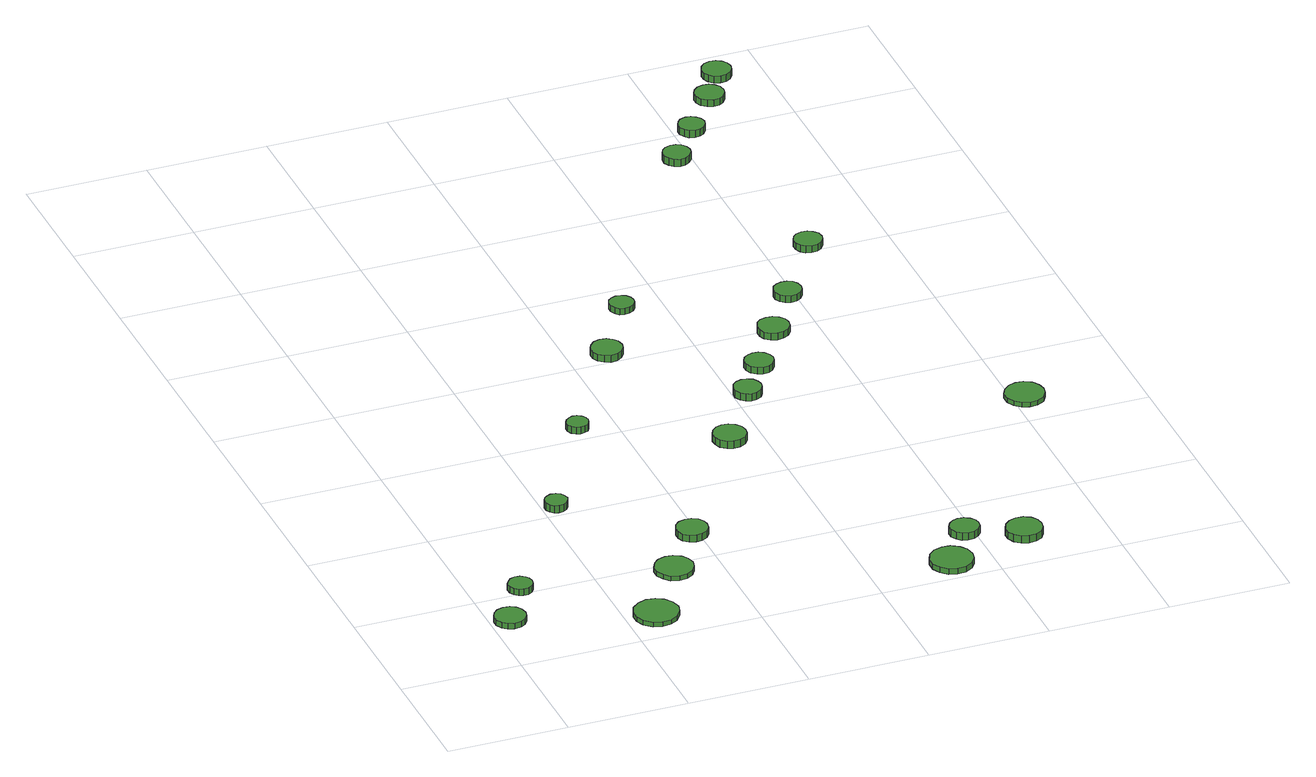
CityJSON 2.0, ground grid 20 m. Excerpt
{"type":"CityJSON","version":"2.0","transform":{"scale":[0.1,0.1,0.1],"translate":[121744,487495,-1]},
"CityObjects":{
"tree1":{"type":"SolitaryVegetationObject","attributes":{"function":"something"},"geometry":[{"type":"MultiSurface","lod":"1","boundaries":[[[0,1,2,3,4,5,6,7,8,9,10,11,12,13,14]],[[15,16,17,18,19,20,21,22,23,24,25,26,27,28,29]],[[0,29,28,1]],[[1,28,27,2]],[[2,27,26,3]],[[3,26,25,4]],[[4,25,24,5]],[[5,24,23,6]],[[6,23,22,7]],[[7,22,21,8]],[[8,21,20,9]],[[9,20,19,10]],[[10,19,18,11]],[[11,18,17,12]],[[12,17,16,13]],[[13,16,15,14]],[[14,15,29,0]]]}]},
"tree2":{"type":"SolitaryVegetationObject","attributes":{"function":"something"},"geometry":[{"type":"MultiSurface","lod":"1","boundaries":[[[30,31,32,33,34,35,36,37,38,39,40,41,42,43,44]],[[45,46,47,48,49,50,51,52,53,54,55,56,57,58,59]],[[30,59,58,31]],[[31,58,57,32]],[[32,57,56,33]],[[33,56,55,34]],[[34,55,54,35]],[[35,54,53,36]],[[36,53,52,37]],[[37,52,51,38]],[[38,51,50,39]],[[39,50,49,40]],[[40,49,48,41]],[[41,48,47,42]],[[42,47,46,43]],[[43,46,45,44]],[[44,45,59,30]]]}]},
"tree3":{"type":"SolitaryVegetationObject","attributes":{"function":"something"},"geometry":[{"type":"MultiSurface","lod":"1","boundaries":[[[60,61,62,63,64,65,66,67,68,69,70,71,72,73,74]],[[75,76,77,78,79,80,81,82,83,84,85,86,87,88,89]],[[60,89,88,61]],[[61,88,87,62]],[[62,87,86,63]],[[63,86,85,64]],[[64,85,84,65]],[[65,84,83,66]],[[66,83,82,67]],[[67,82,81,68]],[[68,81,80,69]],[[69,80,79,70]],[[70,79,78,71]],[[71,78,77,72]],[[72,77,76,73]],[[73,76,75,74]],[[74,75,89,60]]]}]},
"tree4":{"type":"SolitaryVegetationObject","attributes":{"function":"something"},"geometry":[{"type":"MultiSurface","lod":"1","boundaries":[[[90,91,92,93,94,95,96,97,98,99,100,101,102,103,104]],[[105,106,107,108,109,110,111,112,113,114,115,116,117,118,119]],[[90,119,118,91]],[[91,118,117,92]],[[92,117,116,93]],[[93,116,115,94]],[[94,115,114,95]],[[95,114,113,96]],[[96,113,112,97]],[[97,112,111,98]],[[98,111,110,99]],[[99,110,109,100]],[[100,109,108,101]],[[101,108,107,102]],[[102,107,106,103]],[[103,106,105,104]],[[104,105,119,90]]]}]},
"tree5":{"type":"SolitaryVegetationObject","attributes":{"function":"something"},"geometry":[{"type":"MultiSurface","lod":"1","boundaries":[[[120,121,122,123,124,125,126,127,128,129,130,131,132,133,134]],[[135,136,137,138,139,140,141,142,143,144,145,146,147,148,149]],[[120,149,148,121]],[[121,148,147,122]],[[122,147,146,123]],[[123,146,145,124]],[[124,145,144,125]],[[125,144,143,126]],[[126,143,142,127]],[[127,142,141,128]],[[128,141,140,129]],[[129,140,139,130]],[[130,139,138,131]],[[131,138,137,132]],[[132,137,136,133]],[[133,136,135,134]],[[134,135,149,120]]]}]},
"tree6":{"type":"SolitaryVegetationObject","attributes":{"function":"something"},"geometry":[{"type":"MultiSurface","lod":"1","boundaries":[[[150,151,152,153,154,155,156,157,158,159,160,161,162,163,164]],[[165,166,167,168,169,170,171,172,173,174,175,176,177,178,179]],[[150,179,178,151]],[[151,178,177,152]],[[152,177,176,153]],[[153,176,175,154]],[[154,175,174,155]],[[155,174,173,156]],[[156,173,172,157]],[[157,172,171,158]],[[158,171,170,159]],[[159,170,169,160]],[[160,169,168,161]],[[161,168,167,162]],[[162,167,166,163]],[[163,166,165,164]],[[164,165,179,150]]]}]},
"tree7":{"type":"SolitaryVegetationObject","attributes":{"function":"something"},"geometry":[{"type":"MultiSurface","lod":"1","boundaries":[[[180,181,182,183,184,185,186,187,188,189,190,191,192,193,194]],[[195,196,197,198,199,200,201,202,203,204,205,206,207,208,209]],[[180,209,208,181]],[[181,208,207,182]],[[182,207,206,183]],[[183,206,205,184]],[[184,205,204,185]],[[185,204,203,186]],[[186,203,202,187]],[[187,202,201,188]],[[188,201,200,189]],[[189,200,199,190]],[[190,199,198,191]],[[191,198,197,192]],[[192,197,196,193]],[[193,196,195,194]],[[194,195,209,180]]]}]},
"tree8":{"type":"SolitaryVegetationObject","attributes":{"function":"something"},"geometry":[{"type":"MultiSurface","lod":"1","boundaries":[[[210,211,212,213,214,215,216,217,218,219,220,221,222,223,224]],[[225,226,227,228,229,230,231,232,233,234,235,236,237,238,239]],[[210,239,238,211]],[[211,238,237,212]],[[212,237,236,213]],[[213,236,235,214]],[[214,235,234,215]],[[215,234,233,216]],[[216,233,232,217]],[[217,232,231,218]],[[218,231,230,219]],[[219,230,229,220]],[[220,229,228,221]],[[221,228,227,222]],[[222,227,226,223]],[[223,226,225,224]],[[224,225,239,210]]]}]},
"tree9":{"type":"SolitaryVegetationObject","attributes":{"function":"something"},"geometry":[{"type":"MultiSurface","lod":"1","boundaries":[[[240,241,242,243,244,245,246,247,248,249,250,251,252,253,254]],[[255,256,257,258,259,260,261,262,263,264,265,266,267,268,269]],[[240,269,268,241]],[[241,268,267,242]],[[242,267,266,243]],[[243,266,265,244]],[[244,265,264,245]],[[245,264,263,246]],[[246,263,262,247]],[[247,262,261,248]],[[248,261,260,249]],[[249,260,259,250]],[[250,259,258,251]],[[251,258,257,252]],[[252,257,256,253]],[[253,256,255,254]],[[254,255,269,240]]]}]},
"tree10":{"type":"SolitaryVegetationObject","attributes":{"function":"something"},"geometry":[{"type":"MultiSurface","lod":"1","boundaries":[[[270,271,272,273,274,275,276,277,278,279,280,281,282,283,284]],[[285,286,287,288,289,290,291,292,293,294,295,296,297,298,299]],[[270,299,298,271]],[[271,298,297,272]],[[272,297,296,273]],[[273,296,295,274]],[[274,295,294,275]],[[275,294,293,276]],[[276,293,292,277]],[[277,292,291,278]],[[278,291,290,279]],[[279,290,289,280]],[[280,289,288,281]],[[281,288,287,282]],[[282,287,286,283]],[[283,286,285,284]],[[284,285,299,270]]]}]},
"tree11":{"type":"SolitaryVegetationObject","attributes":{"function":"something"},"geometry":[{"type":"MultiSurface","lod":"1","boundaries":[[[300,301,302,303,304,305,306,307,308,309,310,311,312,313,314]],[[315,316,317,318,319,320,321,322,323,324,325,326,327,328,329]],[[300,329,328,301]],[[301,328,327,302]],[[302,327,326,303]],[[303,326,325,304]],[[304,325,324,305]],[[305,324,323,306]],[[306,323,322,307]],[[307,322,321,308]],[[308,321,320,309]],[[309,320,319,310]],[[310,319,318,311]],[[311,318,317,312]],[[312,317,316,313]],[[313,316,315,314]],[[314,315,329,300]]]}]},
"tree12":{"type":"SolitaryVegetationObject","attributes":{"function":"something"},"geometry":[{"type":"MultiSurface","lod":"1","boundaries":[[[330,331,332,333,334,335,336,337,338,339,340,341,342,343,344]],[[345,346,347,348,349,350,351,352,353,354,355,356,357,358,359]],[[330,359,358,331]],[[331,358,357,332]],[[332,357,356,333]],[[333,356,355,334]],[[334,355,354,335]],[[335,354,353,336]],[[336,353,352,337]],[[337,352,351,338]],[[338,351,350,339]],[[339,350,349,340]],[[340,349,348,341]],[[341,348,347,342]],[[342,347,346,343]],[[343,346,345,344]],[[344,345,359,330]]]}]},
"tree13":{"type":"SolitaryVegetationObject","attributes":{"function":"something"},"geometry":[{"type":"MultiSurface","lod":"1","boundaries":[[[360,361,362,363,364,365,366,367,368,369,370,371,372,373,374]],[[375,376,377,378,379,380,381,382,383,384,385,386,387,388,389]],[[360,389,388,361]],[[361,388,387,362]],[[362,387,386,363]],[[363,386,385,364]],[[364,385,384,365]],[[365,384,383,366]],[[366,383,382,367]],[[367,382,381,368]],[[368,381,380,369]],[[369,380,379,370]],[[370,379,378,371]],[[371,378,377,372]],[[372,377,376,373]],[[373,376,375,374]],[[374,375,389,360]]]}]},
"tree14":{"type":"SolitaryVegetationObject","attributes":{"function":"something"},"geometry":[{"type":"MultiSurface","lod":"1","boundaries":[[[390,391,392,393,394,395,396,397,398,399,400,401,402,403,404]],[[405,406,407,408,409,410,411,412,413,414,415,416,417,418,419]],[[390,419,418,391]],[[391,418,417,392]],[[392,417,416,393]],[[393,416,415,394]],[[394,415,414,395]],[[395,414,413,396]],[[396,413,412,397]],[[397,412,411,398]],[[398,411,410,399]],[[399,410,409,400]],[[400,409,408,401]],[[401,408,407,402]],[[402,407,406,403]],[[403,406,405,404]],[[404,405,419,390]]]}]},
"tree15":{"type":"SolitaryVegetationObject","attributes":{"function":"something"},"geometry":[{"type":"MultiSurface","lod":"1","boundaries":[[[420,421,422,423,424,425,426,427,428,429,430,431,432,433,434]],[[435,436,437,438,439,440,441,442,443,444,445,446,447,448,449]],[[420,449,448,421]],[[421,448,447,422]],[[422,447,446,423]],[[423,446,445,424]],[[424,445,444,425]],[[425,444,443,426]],[[426,443,442,427]],[[427,442,441,428]],[[428,441,440,429]],[[429,440,439,430]],[[430,439,438,431]],[[431,438,437,432]],[[432,437,436,433]],[[433,436,435,434]],[[434,435,449,420]]]}]},
"tree16":{"type":"SolitaryVegetationObject","attributes":{"function":"something"},"geometry":[{"type":"MultiSurface","lod":"1","boundaries":[[[450,451,452,453,454,455,456,457,458,459,460,461,462,463,464]],[[465,466,467,468,469,470,471,472,473,474,475,476,477,478,479]],[[450,479,478,451]],[[451,478,477,452]],[[452,477,476,453]],[[453,476,475,454]],[[454,475,474,455]],[[455,474,473,456]],[[456,473,472,457]],[[457,472,471,458]],[[458,471,470,459]],[[459,470,469,460]],[[460,469,468,461]],[[461,468,467,462]],[[462,467,466,463]],[[463,466,465,464]],[[464,465,479,450]]]}]},
"tree17":{"type":"SolitaryVegetationObject","attributes":{"function":"something"},"geometry":[{"type":"MultiSurface","lod":"1","boundaries":[[[480,481,482,483,484,485,486,487,488,489,490,491,492,493,494]],[[495,496,497,498,499,500,501,502,503,504,505,506,507,508,509]],[[480,509,508,481]],[[481,508,507,482]],[[482,507,506,483]],[[483,506,505,484]],[[484,505,504,485]],[[485,504,503,486]],[[486,503,502,487]],[[487,502,501,488]],[[488,501,500,489]],[[489,500,499,490]],[[490,499,498,491]],[[491,498,497,492]],[[492,497,496,493]],[[493,496,495,494]],[[494,495,509,480]]]}]},
"tree18":{"type":"SolitaryVegetationObject","attributes":{"function":"something"},"geometry":[{"type":"MultiSurface","lod":"1","boundaries":[[[510,511,512,513,514,515,516,517,518,519,520,521,522,523,524]],[[525,526,527,528,529,530,531,532,533,534,535,536,537,538,539]],[[510,539,538,511]],[[511,538,537,512]],[[512,537,536,513]],[[513,536,535,514]],[[514,535,534,515]],[[515,534,533,516]],[[516,533,532,517]],[[517,532,531,518]],[[518,531,530,519]],[[519,530,529,520]],[[520,529,528,521]],[[521,528,527,522]],[[522,527,526,523]],[[523,526,525,524]],[[524,525,539,510]]]}]},
"tree19":{"type":"SolitaryVegetationObject","attributes":{"function":"something"},"geometry":[{"type":"MultiSurface","lod":"1","boundaries":[[[540,541,542,543,544,545,546,547,548,549,550,551,552,553,554]],[[555,556,557,558,559,560,561,562,563,564,565,566,567,568,569]],[[540,569,568,541]],[[541,568,567,542]],[[542,567,566,543]],[[543,566,565,544]],[[544,565,564,545]],[[545,564,563,546]],[[546,563,562,547]],[[547,562,561,548]],[[548,561,560,549]],[[549,560,559,550]],[[550,559,558,551]],[[551,558,557,552]],[[552,557,556,553]],[[553,556,555,554]],[[554,555,569,540]]]}]},
"tree20":{"type":"SolitaryVegetationObject","attributes":{"function":"something"},"geometry":[{"type":"MultiSurface","lod":"1","boundaries":[[[570,571,572,573,574,575,576,577,578,579,580,581,582,583,584]],[[585,586,587,588,589,590,591,592,593,594,595,596,597,598,599]],[[570,599,598,571]],[[571,598,597,572]],[[572,597,596,573]],[[573,596,595,574]],[[574,595,594,575]],[[575,594,593,576]],[[576,593,592,577]],[[577,592,591,578]],[[578,591,590,579]],[[579,590,589,580]],[[580,589,588,581]],[[581,588,587,582]],[[582,587,586,583]],[[583,586,585,584]],[[584,585,599,570]]]}]},
"tree21":{"type":"SolitaryVegetationObject","attributes":{"function":"something"},"geometry":[{"type":"MultiSurface","lod":"1","boundaries":[[[600,601,602,603,604,605,606,607,608,609,610,611,612,613,614]],[[615,616,617,618,619,620,621,622,623,624,625,626,627,628,629]],[[600,629,628,601]],[[601,628,627,602]],[[602,627,626,603]],[[603,626,625,604]],[[604,625,624,605]],[[605,624,623,606]],[[606,623,622,607]],[[607,622,621,608]],[[608,621,620,609]],[[609,620,619,610]],[[610,619,618,611]],[[611,618,617,612]],[[612,617,616,613]],[[613,616,615,614]],[[614,615,629,600]]]}]},
"tree22":{"type":"SolitaryVegetationObject","attributes":{"function":"something"},"geometry":[{"type":"MultiSurface","lod":"1","boundaries":[[[630,631,632,633,634,635,636,637,638,639,640,641,642,643,644]],[[645,646,647,648,649,650,651,652,653,654,655,656,657,658,659]],[[630,659,658,631]],[[631,658,657,632]],[[632,657,656,633]],[[633,656,655,634]],[[634,655,654,635]],[[635,654,653,636]],[[636,653,652,637]],[[637,652,651,638]],[[638,651,650,639]],[[639,650,649,640]],[[640,649,648,641]],[[641,648,647,642]],[[642,647,646,643]],[[643,646,645,644]],[[644,645,659,630]]]}]},
"tree23":{"type":"SolitaryVegetationObject","attributes":{"function":"something"},"geometry":[{"type":"MultiSurface","lod":"1","boundaries":[[[660,661,662,663,664,665,666,667,668,669,670,671,672,673,674]],[[675,676,677,678,679,680,681,682,683,684,685,686,687,688,689]],[[660,689,688,661]],[[661,688,687,662]],[[662,687,686,663]],[[663,686,685,664]],[[664,685,684,665]],[[665,684,683,666]],[[666,683,682,667]],[[667,682,681,668]],[[668,681,680,669]],[[669,680,679,670]],[[670,679,678,671]],[[671,678,677,672]],[[672,677,676,673]],[[673,676,675,674]],[[674,675,689,660]]]}]}
},
"vertices":[
[58,130,17],[56,141,17],[50,150,17],[41,155,17],[30,156,17],[20,153,17],[12,146,17],[7,136,17],[7,125,17],[12,115,17],[20,108,17],[30,105,17],[41,106,17],[50,111,17],[56,120,17],[56,120,7],[50,111,7],[41,106,7],[30,105,7],[20,108,7],[12,115,7],[7,125,7],[7,136,7],[12,146,7],[20,153,7],[30,156,7],[41,155,7],[50,150,7],[56,141,7],[58,130,7],
[102,214,18],[100,222,18],[96,228,18],[88,233,18],[80,234,18],[72,231,18],[66,225,18],[62,218,18],[62,209,18],[66,202,18],[72,196,18],[80,194,18],[88,194,18],[96,199,18],[100,205,18],[100,205,7],[96,199,7],[88,194,7],[80,194,7],[72,196,7],[66,202,7],[62,209,7],[62,218,7],[66,225,7],[72,231,7],[80,234,7],[88,233,7],[96,228,7],[100,222,7],[102,214,7],
[287,64,15],[283,79,15],[274,92,15],[261,99,15],[246,101,15],[232,96,15],[220,86,15],[214,72,15],[214,57,15],[220,43,15],[232,33,15],[246,28,15],[261,30,15],[274,37,15],[283,50,15],[283,50,7],[274,37,7],[261,30,7],[246,28,7],[232,33,7],[220,43,7],[214,57,7],[214,72,7],[220,86,7],[232,96,7],[246,101,7],[261,99,7],[274,92,7],[283,79,7],[287,64,7],
[239,416,25],[237,424,25],[233,430,25],[226,434,25],[218,435,25],[211,432,25],[205,427,25],[202,420,25],[202,412,25],[205,405,25],[211,400,25],[218,398,25],[226,399,25],[233,403,25],[237,409,25],[237,409,12],[233,403,12],[226,399,12],[218,398,12],[211,400,12],[205,405,12],[202,412,12],[202,420,12],[205,427,12],[211,432,12],[218,435,12],[226,434,12],[233,430,12],[237,424,12],[239,416,12],
[356,180,15],[353,193,15],[346,203,15],[334,210,15],[321,211,15],[308,207,15],[299,198,15],[293,186,15],[293,173,15],[299,161,15],[308,152,15],[321,148,15],[334,149,15],[346,156,15],[353,167,15],[353,167,7],[346,156,7],[334,149,7],[321,148,7],[308,152,7],[299,161,7],[293,173,7],[293,186,7],[299,198,7],[308,207,7],[321,211,7],[334,210,7],[346,203,7],[353,193,7],[356,180,7],
[416,273,19],[414,283,19],[408,292,19],[398,297,19],[388,298,19],[377,295,19],[369,288,19],[365,278,19],[365,267,19],[369,257,19],[377,250,19],[388,247,19],[398,248,19],[408,253,19],[414,262,19],[414,262,7],[408,253,7],[398,248,7],[388,247,7],[377,250,7],[369,257,7],[365,267,7],[365,278,7],[369,288,7],[377,295,7],[388,298,7],[398,297,7],[408,292,7],[414,283,7],[416,273,7],
[356,627,23],[354,634,23],[350,640,23],[343,644,23],[336,645,23],[329,642,23],[323,637,23],[320,631,23],[320,623,23],[323,616,23],[329,611,23],[336,609,23],[343,610,23],[350,613,23],[354,620,23],[354,620,11],[350,613,11],[343,610,11],[336,609,11],[329,611,11],[323,616,11],[320,623,11],[320,631,11],[323,637,11],[329,642,11],[336,645,11],[343,644,11],[350,640,11],[354,634,11],[356,627,11],
[570,505,26],[568,516,26],[561,525,26],[551,531,26],[540,532,26],[530,529,26],[521,521,26],[517,511,26],[517,500,26],[521,490,26],[530,482,26],[540,479,26],[551,480,26],[561,485,26],[568,494,26],[568,494,13],[561,485,13],[551,480,13],[540,479,13],[530,482,13],[521,490,13],[517,500,13],[517,511,13],[521,521,13],[530,529,13],[540,532,13],[551,531,13],[561,525,13],[568,516,13],[570,505,13],
[489,825,19],[487,836,19],[481,844,19],[472,850,19],[461,851,19],[451,848,19],[443,840,19],[438,831,19],[438,820,19],[443,810,19],[451,803,19],[461,799,19],[472,801,19],[481,806,19],[487,815,19],[487,815,7],[481,806,7],[472,801,7],[461,799,7],[451,803,7],[443,810,7],[438,820,7],[438,831,7],[443,840,7],[451,848,7],[461,851,7],[472,850,7],[481,844,7],[487,836,7],[489,825,7],
[768,44,17],[765,59,17],[757,70,17],[744,78,17],[730,79,17],[716,75,17],[705,65,17],[699,52,17],[699,37,17],[705,24,17],[716,14,17],[730,10,17],[744,11,17],[757,19,17],[765,30,17],[765,30,7],[757,19,7],[744,11,7],[730,10,7],[716,14,7],[705,24,7],[699,37,7],[699,52,7],[705,65,7],[716,75,7],[730,79,7],[744,78,7],[757,70,7],[765,59,7],[768,44,7],
[647,636,19],[645,645,19],[640,653,19],[631,658,19],[622,659,19],[613,656,19],[606,650,19],[602,641,19],[602,631,19],[606,622,19],[613,616,19],[622,613,19],[631,614,19],[640,619,19],[645,627,19],[645,627,6],[640,619,6],[631,614,6],[622,613,6],[613,616,6],[606,622,6],[602,631,6],[602,641,6],[606,650,6],[613,656,6],[622,659,6],[631,658,6],[640,653,6],[645,645,6],[647,636,6],
[555,944,19],[553,952,19],[548,959,19],[541,963,19],[532,964,19],[524,961,19],[518,956,19],[515,948,19],[515,940,19],[518,932,19],[524,926,19],[532,924,19],[541,925,19],[548,929,19],[553,936,19],[553,936,8],[548,929,8],[541,925,8],[532,924,8],[524,926,8],[518,932,8],[515,940,8],[515,948,8],[518,956,8],[524,961,8],[532,964,8],[541,963,8],[548,959,8],[553,952,8],[555,944,8],
[807,118,23],[805,127,23],[799,135,23],[790,140,23],[780,141,23],[771,138,23],[764,132,23],[759,123,23],[759,113,23],[764,104,23],[771,97,23],[780,94,23],[790,95,23],[799,100,23],[805,108,23],[805,108,10],[799,100,10],[790,95,10],[780,94,10],[771,97,10],[764,104,10],[759,113,10],[759,123,10],[764,132,10],[771,138,10],[780,141,10],[790,140,10],[799,135,10],[805,127,10],[807,118,10],
[694,706,18],[692,715,18],[686,723,18],[678,728,18],[668,729,18],[659,726,18],[651,720,18],[647,711,18],[647,701,18],[651,692,18],[659,685,18],[668,682,18],[678,683,18],[686,688,18],[692,696,18],[692,696,6],[686,688,6],[678,683,6],[668,682,6],[659,685,6],[651,692,6],[647,701,6],[647,711,6],[651,720,6],[659,726,6],[668,729,6],[678,728,6],[686,723,6],[692,715,6],[694,706,6],
[896,78,25],[894,90,25],[887,100,25],[876,106,25],[864,107,25],[852,103,25],[843,95,25],[838,84,25],[838,72,25],[843,61,25],[852,53,25],[864,49,25],[876,50,25],[887,56,25],[894,66,25],[894,66,12],[887,56,12],[876,50,12],[864,49,12],[852,53,12],[843,61,12],[838,72,12],[838,84,12],[843,95,12],[852,103,12],[864,107,12],[876,106,12],[887,100,12],[894,90,12],[896,78,12],
[755,796,18],[753,806,18],[746,815,18],[737,820,18],[726,821,18],[716,818,18],[708,811,18],[704,801,18],[704,790,18],[708,780,18],[716,773,18],[726,770,18],[737,771,18],[746,776,18],[753,785,18],[753,785,6],[746,776,6],[737,771,6],[726,770,6],[716,773,6],[708,780,6],[704,790,6],[704,801,6],[708,811,6],[716,818,6],[726,821,6],[737,820,6],[746,815,6],[753,806,6],[755,796,6],
[812,890,18],[810,899,18],[805,907,18],[796,911,18],[787,912,18],[778,909,18],[771,903,18],[767,894,18],[767,885,18],[771,876,18],[778,870,18],[787,867,18],[796,868,18],[805,873,18],[810,881,18],[810,881,6],[805,873,6],[796,868,6],[787,867,6],[778,870,6],[771,876,6],[767,885,6],[767,894,6],[771,903,6],[778,909,6],[787,912,6],[796,911,6],[805,907,6],[810,899,6],[812,890,6],
[1053,472,14],[1050,485,14],[1043,496,14],[1031,503,14],[1018,504,14],[1005,500,14],[995,491,14],[989,479,14],[989,465,14],[995,453,14],[1005,444,14],[1018,440,14],[1031,441,14],[1043,448,14],[1050,459,14],[1050,459,6],[1043,448,6],[1031,441,6],[1018,440,6],[1005,444,6],[995,453,6],[989,465,6],[989,479,6],[995,491,6],[1005,500,6],[1018,504,6],[1031,503,6],[1043,496,6],[1050,485,6],[1053,472,6],
[892,1006,26],[890,1016,26],[884,1023,26],[876,1028,26],[866,1029,26],[857,1026,26],[850,1020,26],[846,1011,26],[846,1001,26],[850,992,26],[857,986,26],[866,983,26],[876,984,26],[884,989,26],[890,997,26],[890,997,14],[884,989,14],[876,984,14],[866,983,14],[857,986,14],[850,992,14],[846,1001,14],[846,1011,14],[850,1020,14],[857,1026,14],[866,1029,14],[876,1028,14],[884,1023,14],[890,1016,14],[892,1006,14],
[797,1325,25],[795,1334,25],[789,1342,25],[781,1346,25],[772,1347,25],[763,1344,25],[756,1338,25],[752,1330,25],[752,1320,25],[756,1312,25],[763,1305,25],[772,1302,25],[781,1303,25],[789,1308,25],[795,1316,25],[795,1316,12],[789,1308,12],[781,1303,12],[772,1302,12],[763,1305,12],[756,1312,12],[752,1320,12],[752,1330,12],[756,1338,12],[763,1344,12],[772,1347,12],[781,1346,12],[789,1342,12],[795,1334,12],[797,1325,12],
[851,1402,21],[849,1411,21],[843,1418,21],[836,1423,21],[827,1424,21],[818,1421,21],[812,1415,21],[808,1407,21],[808,1398,21],[812,1390,21],[818,1384,21],[827,1381,21],[836,1382,21],[843,1386,21],[849,1394,21],[849,1394,8],[843,1386,8],[836,1382,8],[827,1381,8],[818,1384,8],[812,1390,8],[808,1398,8],[808,1407,8],[812,1415,8],[818,1421,8],[827,1424,8],[836,1423,8],[843,1418,8],[849,1411,8],[851,1402,8],
[914,1482,20],[912,1492,20],[906,1500,20],[898,1505,20],[888,1506,20],[878,1503,20],[870,1496,20],[866,1487,20],[866,1477,20],[870,1468,20],[878,1461,20],[888,1458,20],[898,1459,20],[906,1464,20],[912,1472,20],[912,1472,8],[906,1464,8],[898,1459,8],[888,1458,8],[878,1461,8],[870,1468,8],[866,1477,8],[866,1487,8],[870,1496,8],[878,1503,8],[888,1506,8],[898,1505,8],[906,1500,8],[912,1492,8],[914,1482,8],
[949,1543,21],[947,1553,21],[941,1561,21],[933,1566,21],[923,1567,21],[913,1564,21],[906,1557,21],[902,1548,21],[902,1538,21],[906,1529,21],[913,1522,21],[923,1519,21],[933,1520,21],[941,1525,21],[947,1533,21],[947,1533,9],[941,1525,9],[933,1520,9],[923,1519,9],[913,1522,9],[906,1529,9],[902,1538,9],[902,1548,9],[906,1557,9],[913,1564,9],[923,1567,9],[933,1566,9],[941,1561,9],[947,1553,9],[949,1543,9]
]}
